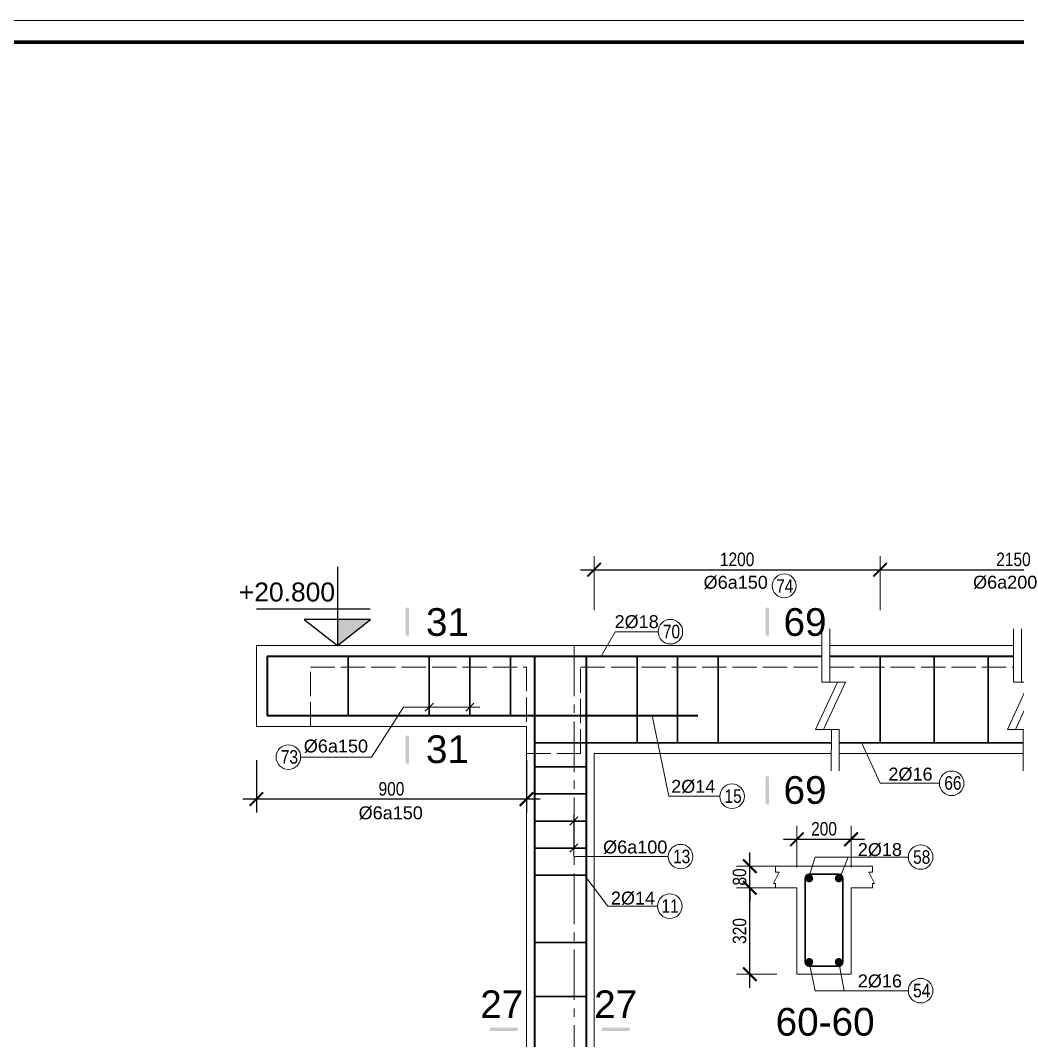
# Model space of a CAD drawing. Header units: inches. Extents: x 1604615 to 1925968, y -294302 to 52467.
# Drawn here: x 1639294 to 1654058, y -225307 to -210202 of the extents above; entities that cross this region are included whole.
import ezdxf

# ---------------------------------------------------------------- set-up
doc = ezdxf.new("R2010")
doc.units = ezdxf.units.IN
doc.header["$LTSCALE"] = 20
doc.header["$MEASUREMENT"] = 0
doc.linetypes.add('ACAD_ISO02W100', pattern=[15, 12, -3])
doc.linetypes.add('CENTER2', pattern=[1.125, 0.75, -0.125, 0.125, -0.125])
doc.layers.get('0').update_dxf_attribs({"lineweight": 13})
for name, color, linetype, lineweight in [('BORDER', 3, 'Continuous', 40), ('Duong bao', 4, 'Continuous', 30), ('duong thep', 211, 'Continuous', 70), ('net 0.2', 5, 'Continuous', 20), ('net dut', 7, 'Continuous', 9), ('truc', 16, 'CENTER2', 9)]:
    doc.layers.add(name, color=color, linetype=linetype, lineweight=lineweight)
doc.layers.add('kt', color=7, linetype='Continuous')
doc.layers.add('TEXT', color=9, linetype='Continuous')
doc.styles.add('chu', font='VHELVCN.TTF')
doc.styles.add('thep', font='ARIAL.TTF')
doc.dimstyles.new('tl100', dxfattribs={"dimscale": 100, "dimtxt": 2, "dimasz": 2, "dimexe": 2, "dimexo": 5, "dimgap": 0.5, "dimtad": 1, "dimdec": 0, "dimzin": 0, "dimdsep": 46, "dimtxsty": 'chu', "dimblk": 'ARCHTICK', "dimcen": 1, "dimdle": 2, "dimclrd": 1, "dimclre": 1, "dimclrt": 2, "dimadec": 0, "dimazin": 0, "dimtfac": 1, "dimtdec": 0, "dimtix": 1, "dimtofl": 0, "dimtmove": 0, "dimatfit": 3, "dimldrblk": 'ARCHTICK', "dimfxl": 1, "dimtolj": 1, "dimtzin": 0, "dimarcsym": 0})
doc.dimstyles.new('tl25', dxfattribs={"dimscale": 100, "dimtxt": 2, "dimasz": 2, "dimexe": 2, "dimexo": 3, "dimgap": 0.5, "dimtad": 1, "dimdec": 0, "dimlfac": 0.25, "dimdsep": 46, "dimtxsty": 'chu', "dimblk": 'ARCHTICK', "dimcen": 8, "dimdle": 2, "dimclrd": 1, "dimclre": 1, "dimclrt": 2, "dimadec": 0, "dimazin": 0, "dimtfac": 0.1, "dimtdec": 0, "dimtix": 1, "dimtmove": 2, "dimatfit": 3, "dimldrblk": 'ARCHTICK', "dimfxl": 6, "dimfxlon": 1, "dimtolj": 1, "dimlwe": -1, "dimarcsym": 0})

# ---------------------------------------------------------------- blocks, each defined once
blk = doc.blocks.new('_ArchTick')
at = {"color": 0, "linetype": 'ByBlock', "const_width": 0.15}
blk.add_lwpolyline([(-0.5, -0.5), (0.5, 0.5)], dxfattribs=at)
blk = doc.blocks.new('*D345')
at = {"color": 1, "lineweight": -2}
for p, q in [((1642788, -221155), (1642788, -221932)), ((1646788, -221155), (1646788, -221932)), ((1646988, -221732), (1642588, -221732))]:
    blk.add_line(p, q, dxfattribs=at)
at = {"layer": 'Defpoints', "color": 0}
for p in [(1642788, -220655), (1646788, -220655), (1642788, -221732)]:
    blk.add_point(p, dxfattribs=at)
at = {"color": 1, "lineweight": -2, "xscale": 200, "yscale": 200, "zscale": 200, "rotation": 180}
blk.add_blockref('_ArchTick', (1642788, -221732), dxfattribs=at)
at = {"color": 1, "lineweight": -2, "xscale": 200, "yscale": 200, "zscale": 200}
blk.add_blockref('_ArchTick', (1646788, -221732), dxfattribs=at)
at = {"color": 2, "insert": (1644788, -221580), "char_height": 200, "attachment_point": 5, "style": 'chu'}
blk.add_mtext('\\A1;900', dxfattribs=at)
blk = doc.blocks.new('*D347')
at = {"color": 1}
for p, q in [((1647788, -218935), (1647788, -218135)), ((1652023, -218935), (1652023, -218135))]:
    blk.add_line(p, q, dxfattribs=at)
at = {"color": 1, "lineweight": -2}
blk.add_line((1647588, -218335), (1652223, -218335), dxfattribs=at)
at = {"layer": 'Defpoints', "color": 0}
for p in [(1652023, -218335), (1647788, -219455), (1652023, -219615)]:
    blk.add_point(p, dxfattribs=at)
at = {"color": 1, "lineweight": -2, "xscale": 200, "yscale": 200, "zscale": 200, "rotation": 180}
blk.add_blockref('_ArchTick', (1647788, -218335), dxfattribs=at)
at = {"color": 1, "lineweight": -2, "xscale": 200, "yscale": 200, "zscale": 200}
blk.add_blockref('_ArchTick', (1652023, -218335), dxfattribs=at)
at = {"color": 2, "insert": (1649906, -218183), "char_height": 200, "attachment_point": 5, "style": 'chu'}
blk.add_mtext('\\A1;1200', dxfattribs=at)
blk = doc.blocks.new('*D348')
at = {"color": 1}
for p, q in [((1652023, -218935), (1652023, -218135)), ((1655971, -218935), (1655971, -218135))]:
    blk.add_line(p, q, dxfattribs=at)
at = {"color": 1, "lineweight": -2}
blk.add_line((1651823, -218335), (1656171, -218335), dxfattribs=at)
at = {"layer": 'Defpoints', "color": 0}
for p in [(1655971, -218335), (1652023, -219615), (1655971, -220895)]:
    blk.add_point(p, dxfattribs=at)
at = {"color": 1, "lineweight": -2, "xscale": 200, "yscale": 200, "zscale": 200, "rotation": 180}
blk.add_blockref('_ArchTick', (1652023, -218335), dxfattribs=at)
at = {"color": 1, "lineweight": -2, "xscale": 200, "yscale": 200, "zscale": 200}
blk.add_blockref('_ArchTick', (1655971, -218335), dxfattribs=at)
at = {"color": 2, "insert": (1653997, -218183), "char_height": 200, "attachment_point": 5, "style": 'chu'}
blk.add_mtext('\\A1;2150', dxfattribs=at)
blk = doc.blocks.new('kk')
at = {"ltscale": 0.1}
for p, q in [((-71, 1140), (-71, 350)), ((49, 350), (49, 1140)), ((-162, -350), (162, 350)), ((-71, 350), (281, 350)), ((281, 350), (-44, -350)), ((162, 350), (49, 350)), ((73, -350), (-162, -350)), ((-44, -350), (189, -350)), ((71, -962), (73, -350)), ((189, -350), (189, -962))]:
    blk.add_line(p, q, dxfattribs=at)
blk = doc.blocks.new('*D281')
at = {"color": 1}
for p, q in [((1650792, -222744), (1650792, -222125)), ((1651592, -222744), (1651592, -222125))]:
    blk.add_line(p, q, dxfattribs=at)
at = {"color": 1, "lineweight": -2}
blk.add_line((1650592, -222325), (1651792, -222325), dxfattribs=at)
at = {"layer": 'Defpoints', "color": 0}
for p in [(1651592, -222325), (1650792, -223044), (1651592, -223044)]:
    blk.add_point(p, dxfattribs=at)
at = {"color": 1, "lineweight": -2, "xscale": 200, "yscale": 200, "zscale": 200, "rotation": 180}
blk.add_blockref('_ArchTick', (1650792, -222325), dxfattribs=at)
at = {"color": 1, "lineweight": -2, "xscale": 200, "yscale": 200, "zscale": 200}
blk.add_blockref('_ArchTick', (1651592, -222325), dxfattribs=at)
at = {"color": 2, "insert": (1651192, -222172), "char_height": 200, "attachment_point": 5, "style": 'chu'}
blk.add_mtext('\\A1;200', dxfattribs=at)
blk = doc.blocks.new('*D282')
at = {"color": 1, "lineweight": -2}
blk.add_line((1650094, -224524), (1650094, -222844), dxfattribs=at)
at = {"color": 1}
for p, q in [((1650492, -223044), (1649894, -223044)), ((1650492, -224324), (1649894, -224324))]:
    blk.add_line(p, q, dxfattribs=at)
at = {"layer": 'Defpoints', "color": 0}
for p in [(1650094, -223044), (1650792, -223044), (1650792, -224324)]:
    blk.add_point(p, dxfattribs=at)
at = {"color": 1, "lineweight": -2, "xscale": 200, "yscale": 200, "zscale": 200}
for p, rotation in [((1650094, -223044), 90), ((1650094, -224324), 270)]:
    blk.add_blockref('_ArchTick', p, dxfattribs=dict(at, rotation=rotation))
at = {"color": 2, "insert": (1649942, -223684), "char_height": 200, "attachment_point": 5, "rotation": 90, "style": 'chu'}
blk.add_mtext('\\A1;320', dxfattribs=at)
blk = doc.blocks.new('*D283')
at = {"color": 1, "lineweight": -2}
for p, q in [((1650094, -222724), (1650094, -222524)), ((1650094, -223044), (1650094, -222724)), ((1650094, -223044), (1650094, -223244))]:
    blk.add_line(p, q, dxfattribs=at)
at = {"color": 1}
for p, q in [((1650492, -222724), (1649894, -222724)), ((1650492, -223044), (1649894, -223044))]:
    blk.add_line(p, q, dxfattribs=at)
at = {"layer": 'Defpoints', "color": 0}
for p in [(1650094, -222724), (1650792, -222724), (1650792, -223044)]:
    blk.add_point(p, dxfattribs=at)
at = {"color": 1, "lineweight": -2, "xscale": 200, "yscale": 200, "zscale": 200}
for p, rotation in [((1650094, -222724), 270), ((1650094, -223044), 90)]:
    blk.add_blockref('_ArchTick', p, dxfattribs=dict(at, rotation=rotation))
at = {"color": 2, "insert": (1649942, -222884), "char_height": 200, "attachment_point": 5, "rotation": 90, "style": 'chu'}
blk.add_mtext('\\A1;80', dxfattribs=at)

msp = doc.modelspace()

# ---------------------------------------------------------------- hatches: boundary and pattern name
at = {"layer": 'kt'}
msp.add_hatch(color=256, dxfattribs=at).paths.add_polyline_path([(1644477, -219071.7), (1643987.4, -219455.5), (1643987.4, -219071.7)])
msp.add_hatch(color=256, dxfattribs=at).paths.add_polyline_path([(1644477, -219071.7), (1643987.4, -219455.5), (1643987.4, -219071.7)])
msp.add_hatch(color=256, dxfattribs=at).paths.add_polyline_path([(1644477, -219071.7), (1643987.4, -219455.5), (1643987.4, -219071.7)])

# ---------------------------------------------------------------- linework, layer by layer
at = {"ltscale": 0.1}
for p, q in [((1642788.4, -220655.5), (1642788.4, -219455.5)), ((1646788.4, -220655.5), (1642788.4, -220655.5)), ((1646788.4, -220655.5), (1646788.4, -226152.8)), ((1647788.4, -221055.5), (1647788.4, -226152.8)), ((1647788.4, -221055.5), (1651300.5, -221056)), ((1651418.4, -221055.5), (1654140.1, -221056))]:
    msp.add_line(p, q, dxfattribs=at)
for p, q in [((1645288.6, -220429.9), (1645408.3, -220309.4)), ((1645888.6, -220429.9), (1646008.3, -220309.4)), ((1647428.2, -222115.7), (1647547.9, -221995.2)), ((1647428.2, -222515.7), (1647547.9, -222395.2)), ((1650791.7, -222723.9), (1650479.3, -222723.9)), ((1651591.7, -222723.9), (1650791.7, -222723.9)), ((1651591.7, -222723.9), (1651904.1, -222723.9)), ((1650791.7, -223043.9), (1650475.7, -223043.9)), ((1650791.7, -223043.9), (1650791.7, -224323.9)), ((1651591.7, -224323.9), (1651591.7, -223043.9)), ((1651591.7, -223043.9), (1651907.7, -223043.9)), ((1650791.7, -224323.9), (1651591.7, -224323.9))]:
    msp.add_line(p, q)
msp.add_lwpolyline([(1604615, -210202.5), (1604615, -294302.5), (1723515, -294302.5), (1723515, -210202.5)], close=True)
for points in [[(1647894.6, -219615.5), (1648100.9, -219252.7), (1648735.4, -219252.7)], [(1646097.7, -220369.6), (1644965.3, -220369.6), (1644492.7, -221109), (1643443.2, -221109)], [(1648645.9, -220495.5), (1648895.4, -221689.2), (1649649.1, -221689.2)], [(1651745.8, -220895.5), (1652024.2, -221497.4), (1652900.1, -221497.4)], [(1647488.1, -221961.1), (1647488.1, -222582.9), (1648886.3, -222582.9)], [(1650971.7, -222873.9), (1651060.4, -222589.1), (1652440.6, -222589.1)], [(1651411.7, -222933.9), (1651549.7, -222589.1)], [(1650475.7, -222723.9), (1650475.7, -222812.6), (1650526.5, -222812.6), (1650445.8, -222981), (1650475.7, -222981), (1650475.7, -223043.9)], [(1651907.7, -222723.9), (1651907.7, -222812.6), (1651856.8, -222812.6), (1651937.5, -222981), (1651907.7, -222981), (1651907.7, -223043.9)], [(1647668.4, -222891.9), (1647990.5, -223316.4), (1648726.9, -223316.4)], [(1650971.7, -224143.9), (1651060.4, -224567.5), (1652440.6, -224567.5)], [(1651411.7, -224143.9), (1651489.1, -224567.5)]]:
    msp.add_lwpolyline(points)
for points in [[(1642788.4, -219455.5), (1647788.4, -219455.5)], [(1647788.4, -219455.5), (1651158.4, -219455.5)], [(1651278.4, -219455.5), (1653998, -219455.5)]]:
    msp.add_lwpolyline(points, dxfattribs=at)
at = {"const_width": 60}
for points in [[(1650941.7, -222903.9, -1), (1651001.7, -222903.9, -1)], [(1651441.7, -222903.9, 1), (1651381.7, -222903.9, 1)], [(1650941.7, -224143.9, 1), (1651001.7, -224143.9, 1)], [(1651441.7, -224143.9, -1), (1651381.7, -224143.9, -1)]]:
    msp.add_lwpolyline(points, format="xyb", close=True, dxfattribs=at)
for centre, radius in [((1650601, -218574), 176.4), ((1648917.3, -219252.7), 181.9), ((1643261.3, -221109), 181.9), ((1653082, -221497.4), 181.9), ((1649831, -221689.2), 181.9), ((1649068.2, -222582.9), 181.9), ((1652622.4, -222589.1), 181.9), ((1648908.8, -223316.4), 181.9), ((1652622.4, -224567.5), 181.9)]:
    msp.add_circle(centre, radius)
for points in [[(1645048.5, -218897.1), (1644998.5, -218897.1), (1645048.5, -219311.4), (1644998.5, -219311.4)], [(1650379, -218897.1), (1650329, -218897.1), (1650379, -219311.4), (1650329, -219311.4)], [(1645048.5, -220792.6), (1644998.5, -220792.6), (1645048.5, -221206.9), (1644998.5, -221206.9)], [(1650379, -221392.7), (1650329, -221392.7), (1650379, -221807), (1650329, -221807)], [(1646655.2, -225163.8), (1646655.2, -225113.8), (1646240.9, -225163.8), (1646240.9, -225113.8)], [(1648312.7, -225163.8), (1648312.7, -225113.8), (1647898.4, -225163.8), (1647898.4, -225113.8)]]:
    msp.add_trace(points)
at = {"layer": 'BORDER', "ltscale": 0.1}
for p, q in [((1642948.4, -219615.5), (1651158.4, -219615.5)), ((1647668.4, -219615.5), (1647668.4, -226276.9)), ((1651278.4, -219615.5), (1653998, -219615.5)), ((1651278.4, -219615.5), (1653588.4, -219615.5)), ((1646908.4, -220895.5), (1651301.1, -220896)), ((1651418.4, -220895.5), (1654140.7, -220896))]:
    msp.add_line(p, q, dxfattribs=at)
for points in [[(1642948.4, -219615.5), (1642948.4, -220495.5)], [(1646908.4, -226152.8), (1646908.4, -219615.5)], [(1647588.4, -219615.5), (1651158.4, -219615.5)], [(1642948.4, -220495.5), (1642948.4, -220495.5), (1646788.4, -220495.5), (1649325.9, -220495.5)]]:
    msp.add_lwpolyline(points, dxfattribs=at)
at = {"layer": 'Duong bao', "ltscale": 0.1}
for p, q in [((1644148.4, -219615.5), (1644148.4, -220495.5)), ((1645348.4, -219615.5), (1645348.4, -220495.5)), ((1645948.4, -219615.5), (1645948.4, -220495.5)), ((1646548.4, -219615.5), (1646548.4, -220495.5)), ((1648423.4, -220895.5), (1648423.4, -219615.5)), ((1649023.4, -220895.5), (1649023.4, -219615.5)), ((1649623.4, -220895.5), (1649623.4, -219615.5)), ((1652023.4, -220895.5), (1652023.4, -219615.5)), ((1652823.4, -220895.5), (1652823.4, -219615.5)), ((1653623.4, -220895.5), (1653623.4, -219615.5)), ((1646908.4, -221255.5), (1647668.4, -221255.5)), ((1646908.4, -221655.5), (1647668.4, -221655.5)), ((1646908.4, -222055.5), (1647668.4, -222055.5)), ((1646908.4, -222455.5), (1647668.4, -222455.5)), ((1646908.4, -222855.5), (1647668.4, -222855.5)), ((1646908.4, -223855.5), (1647668.4, -223855.5)), ((1646908.4, -224655.5), (1647668.4, -224655.5))]:
    msp.add_line(p, q, dxfattribs=at)
at = {"layer": 'Duong bao'}
for p, q in [((1650911.7, -222903.9), (1650911.7, -224143.9)), ((1651411.7, -222843.9), (1650971.7, -222843.9)), ((1651471.7, -224143.9), (1651471.7, -222903.9)), ((1650971.7, -224203.9), (1651411.7, -224203.9))]:
    msp.add_line(p, q, dxfattribs=at)
for centre, start, end in [((1650971.7, -222903.9), 90, 180), ((1651411.7, -222903.9), 0, 90), ((1650971.7, -224143.9), 180, 270), ((1651411.7, -224143.9), 270, 0)]:
    msp.add_arc(centre, 60, start, end, dxfattribs=at)
at = {"layer": 'duong thep'}
msp.add_lwpolyline([(1604935, -210522.5), (1604935, -293982.5), (1723195, -293982.5), (1723195, -210522.5)], close=True, dxfattribs=at)
at = {"layer": 'kt'}
for p, q in [((1644472.1, -218916.9), (1642788.4, -218916.9)), ((1644472.1, -218916.9), (1642788.4, -218916.9)), ((1644472.1, -218916.9), (1642788.4, -218916.9)), ((1643497.7, -219071.7), (1643987.4, -219455.5)), ((1643497.7, -219071.7), (1643987.4, -219455.5)), ((1643497.7, -219071.7), (1643987.4, -219455.5))]:
    msp.add_line(p, q, dxfattribs=at)
msp.add_lwpolyline([(1643987.4, -218291.8), (1643987.4, -219455.5), (1644477, -219071.7), (1643497.7, -219071.7)], dxfattribs=at)
msp.add_lwpolyline([(1643987.4, -218291.8), (1643987.4, -219455.5), (1644477, -219071.7), (1643497.7, -219071.7)], dxfattribs=at)
msp.add_lwpolyline([(1643987.4, -218291.8), (1643987.4, -219455.5), (1644477, -219071.7), (1643497.7, -219071.7)], dxfattribs=at)
at = {"layer": 'net dut', "linetype": 'ACAD_ISO02W100', "ltscale": 1.5}
for p, q in [((1643588.4, -219775.5), (1646788.4, -219775.5)), ((1646788.4, -219775.5), (1646788.4, -221057.4)), ((1647588.4, -219775.5), (1651158.4, -219775.5)), ((1647588.4, -221057.4), (1647588.4, -219775.5)), ((1651278.4, -219775.5), (1653998, -219775.5)), ((1646788.4, -221057.4), (1647588.4, -221057.4))]:
    msp.add_line(p, q, dxfattribs=at)
msp.add_lwpolyline([(1642788.4, -220655.5), (1643588.4, -220655.5), (1643588.4, -219775.5)], dxfattribs=at)
at = {"layer": 'truc', "linetype": 'CENTER2', "ltscale": 50}
msp.add_lwpolyline([(1647493.5, -219455.5), (1647493.5, -226195.7)], dxfattribs=at)

# ---------------------------------------------------------------- block references
for p in [(1651229.1, -220349), (1654068.7, -220349)]:
    msp.add_blockref('kk', p)

# ---------------------------------------------------------------- texts
at = {"layer": 'net 0.2', "char_height": 200, "width": 363.074, "style": 'chu'}
for s, insert, attachment_point in [('74', (1650483.2, -218476), 1), ('70', (1648805.9, -219150.4), 1), ('73', (1643149.7, -221006.4), 1), ('66', (1652972.9, -221392.3), 1), ('15', (1649719.4, -221586.6), 1), ('13', (1648956.6, -222480.3), 1), ('58', (1652510.9, -222691.8), 7), ('11', (1648787.1, -223213.7), 1), ('54', (1652510.9, -224464.8), 1)]:
    msp.add_mtext(s, dxfattribs=dict(at, insert=insert, attachment_point=attachment_point))
at = {"layer": 'TEXT', "style": 'thep'}
for s, height, p in [('+20.800', 280, (1642528.1, -218804.9)), ('%%C6a150', 191.25, (1649409.4, -218616.9)), ('%%C6a200', 191.25, (1653399.2, -218615.3)), ('31', 409.93, (1645298.7, -219314.5)), ('2%%C18', 191.25, (1648091.6, -219199.6)), ('69', 409.93, (1650592.7, -219314.5)), ('31', 409.93, (1645298.7, -221197.3)), ('%%C6a150', 191.25, (1643490.2, -221041)), ('2%%C16', 191.25, (1652145.4, -221456.5)), ('69', 409.93, (1650592.7, -221801.6)), ('2%%C14', 191.25, (1648929.7, -221638.1)), ('%%C6a150', 191.25, (1644301.6, -222029.8)), ('%%C6a100', 191.25, (1647921.7, -222536.1)), ('2%%C18', 191.25, (1651692.4, -222573.8)), ('2%%C14', 191.25, (1648037.2, -223291.9)), ('2%%C16', 191.25, (1651692.4, -224518.6)), ('27', 409.93, (1646102.7, -224973.9)), ('27', 409.93, (1647788.8, -224973.9)), ('60-60', 409.93, (1650476.4, -225233.1))]:
    msp.add_text(s, height=height, dxfattribs=at).set_placement(p)

# ---------------------------------------------------------------- dimensions: what is measured, and where the dimension line sits
for base, p1, p2, text, dimstyle, picture, middle in [((1652023.4, -218334.8), (1647788.4, -219455.5), (1652023.4, -219615.5), '1200', 'tl25', '*D347', (1649905.9, -218182.6)), ((1655971.5, -218334.8), (1652023.4, -219615.5), (1655971.5, -220895.5), '2150', 'tl25', '*D348', (1653997.4, -218182.6)), ((1642788.4, -221732.4), (1646788.4, -220655.5), (1642788.4, -220655.5), '900', 'tl100', '*D345', (1644788.4, -221580.2))]:
    dim = msp.add_linear_dim(base=base, p1=p1, p2=p2, text=text, dimstyle=dimstyle)
    dim.commit()
    dim.dimension.update_dxf_attribs({"geometry": picture, "text_midpoint": middle})
dim = msp.add_linear_dim(base=(1651591.7, -222324.6), p1=(1650791.7, -223043.9), p2=(1651591.7, -223043.9), dimstyle='tl25')
dim.commit()
dim.dimension.update_dxf_attribs({"geometry": '*D281', "text_midpoint": (1651191.7, -222172.5)})
for base, p1, p2, picture, middle in [((1650093.8, -222723.9), (1650791.7, -223043.9), (1650791.7, -222723.9), '*D283', (1649941.6, -222883.9)), ((1650093.8, -223043.9), (1650791.7, -224323.9), (1650791.7, -223043.9), '*D282', (1649941.6, -223683.9))]:
    dim = msp.add_linear_dim(base=base, p1=p1, p2=p2, angle=90, dimstyle='tl25')
    dim.commit()
    dim.dimension.update_dxf_attribs({"geometry": picture, "text_midpoint": middle})

doc.saveas('drawing.dxf')
